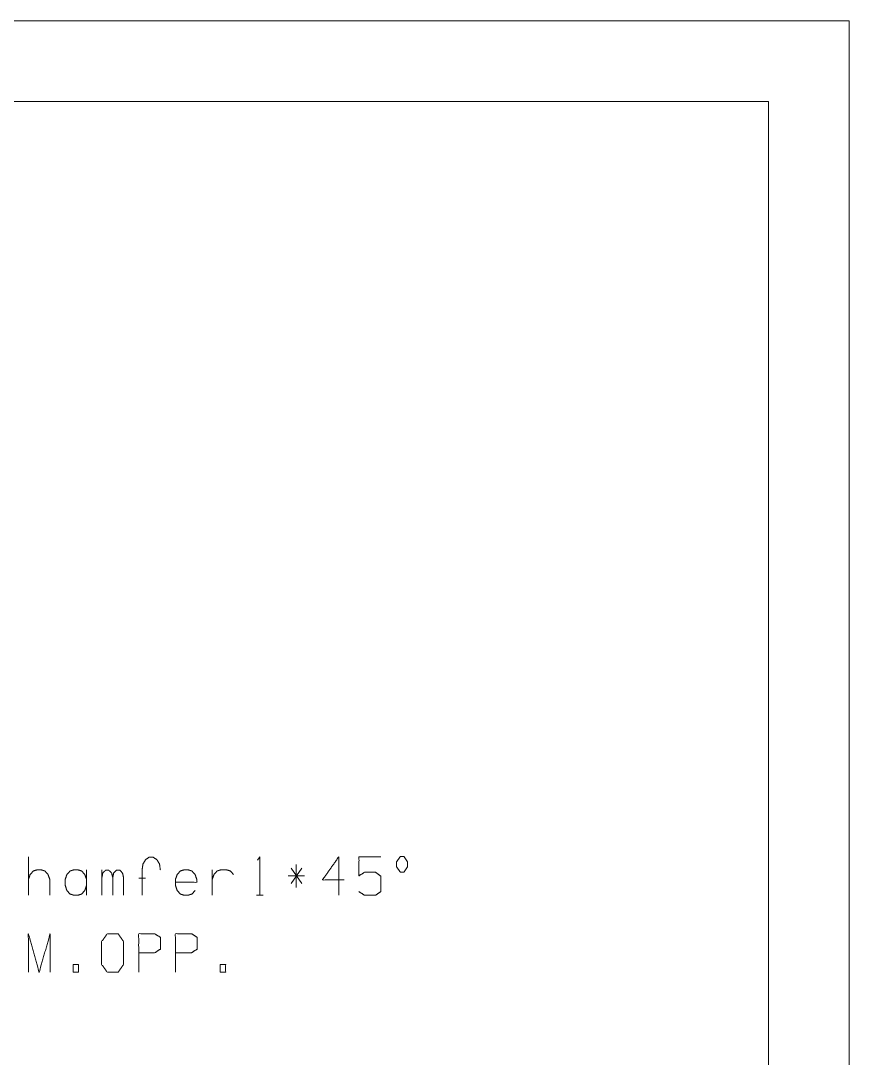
# Model space of a CAD drawing. Header units: millimetres. Extents: x 0 to 210, y 0 to 675.
# Drawn here: x 158.7 to 210, y 232.8 to 297 of the extents above; entities that cross this region are included whole.
import ezdxf

# ---------------------------------------------------------------- set-up
doc = ezdxf.new("R2010")
doc.units = ezdxf.units.MM
doc.layers.add('1', color=7, linetype='Continuous', true_color=0xffffff)

msp = doc.modelspace()

# ---------------------------------------------------------------- linework, layer by layer
at = {"layer": '1', "color": 132, "linetype": 'Continuous', "lineweight": 18}
for p, q in [((210, 297), (0, 297)), ((210, 0), (210, 297)), ((205, 292), (25, 292)), ((205, 5), (205, 292))]:
    msp.add_line(p, q, dxfattribs=at)
at = {"layer": '1', "color": 95, "linetype": 'Continuous', "lineweight": 18}
for p, q in [((159.16838, 242.87009), (159.16838, 245.24509)), ((175.75769, 243.34509), (175.75769, 244.77008)), ((162.77048, 242.87009), (162.77048, 244.44508)), ((163.72134, 242.87009), (163.72134, 244.44508)), ((170.55077, 242.87009), (170.55077, 244.44508)), ((176.27026, 244.0701), (175.2628, 244.0701)), ((175.43953, 244.54507), (176.11118, 243.59508)), ((176.09351, 244.54507), (175.43953, 243.59508)), ((166.42201, 243.92009), (165.99782, 243.92009)), ((173.28679, 242.87009), (173.711, 242.87009))]:
    msp.add_line(p, q, dxfattribs=at)
for points, knots in [([(166.20991, 242.87008), (166.20991, 244.44508), (166.26294, 244.79509), (166.42201, 245.07009), (166.63411, 245.22008), (166.89923, 245.22008), (167.12901, 245.07009), (167.28809, 244.79509), (167.34111, 244.44508)], [0, 0, 0.42364846, 0.51887135, 0.60432583, 0.67420086, 0.74551414, 0.81932166, 0.90477753, 1, 1]), ([(173.35749, 245.04508), (173.49889, 245.24509), (173.49889, 242.87008)], [0, 0, 0.09349313, 1, 1]), ([(178.72348, 243.82008), (177.38019, 243.82008), (178.38767, 245.24509), (178.38767, 242.87008)], [0, 0, 0.24586804, 0.56529489, 1, 1]), ([(179.63898, 243.09508), (179.97482, 242.87008), (180.66414, 242.87008), (180.99996, 243.09508), (180.99996, 244.04508), (180.66414, 244.29509), (179.97482, 244.29509), (179.63898, 244.07009), (179.63898, 245.24509), (180.99996, 245.24509)], [0, 0, 0.06222925, 0.16834454, 0.23057114, 0.37681539, 0.44126457, 0.54737987, 0.60960911, 0.79049007, 1, 1]), ([(182.19827, 244.29509), (182.42804, 244.29509), (182.64014, 244.62009), (182.64014, 244.94508), (182.42804, 245.27008), (182.19827, 245.27008), (181.9685, 244.94508), (181.9685, 244.62009), (182.19827, 244.29509)], [0, 0, 0.08568089, 0.23039654, 0.35157997, 0.49629562, 0.58197651, 0.73039654, 0.85157997, 1, 1]), ([(159.16839, 243.84509), (159.27444, 244.14508), (159.46887, 244.37008), (159.71631, 244.44508), (159.94609, 244.44508), (160.19353, 244.37008), (160.38796, 244.14508), (160.49401, 243.84509), (160.49401, 242.87008)], [0, 0, 0.10774946, 0.20844879, 0.29600746, 0.37381757, 0.46137624, 0.56207557, 0.66982503, 1, 1]), ([(162.77048, 243.84509), (162.66443, 244.14508), (162.47002, 244.37008), (162.22256, 244.44508), (161.99278, 244.44508), (161.74534, 244.37008), (161.55091, 244.14508), (161.44486, 243.84509), (161.44486, 243.49508), (161.55091, 243.1701), (161.74534, 242.9451), (161.99278, 242.87008), (162.22256, 242.87008), (162.47002, 242.9451), (162.66443, 243.1701), (162.77048, 243.49508)], [0, 0, 0.07308958, 0.1413953, 0.20079116, 0.25357201, 0.3129656, 0.38127287, 0.45436246, 0.53476352, 0.61328874, 0.68159601, 0.74099097, 0.79377182, 0.85316906, 0.92147478, 1, 1]), ([(163.72134, 243.97009), (163.77436, 244.24509), (163.95111, 244.42009), (164.14554, 244.42009), (164.32229, 244.24509), (164.39299, 243.97009), (164.39299, 242.87008)], [0, 0, 0.1188788, 0.22445603, 0.30698413, 0.41255825, 0.53308363, 1, 1]), ([(164.39299, 243.97009), (164.44601, 244.24509), (164.62276, 244.42009), (164.83486, 244.42009), (164.99393, 244.24509), (165.06464, 243.97009), (165.06464, 242.87008)], [0, 0, 0.11860484, 0.22393878, 0.31376117, 0.413912, 0.53415963, 1, 1]), ([(169.49387, 243.1701), (169.29944, 242.9451), (169.05199, 242.87008), (168.82221, 242.87008), (168.57476, 242.9451), (168.38033, 243.1701), (168.27429, 243.49508), (168.27429, 243.84509), (168.38033, 244.14508), (168.57476, 244.37008), (168.82221, 244.44508), (169.05199, 244.44508), (169.29944, 244.37008), (169.49387, 244.14508), (169.59992, 243.84509), (169.59992, 243.6701), (168.27429, 243.6701)], [0, 0, 0.05394749, 0.10085625, 0.14254321, 0.18945196, 0.24339945, 0.30541626, 0.36891514, 0.42663896, 0.48058645, 0.52749412, 0.56918108, 0.61608875, 0.67003624, 0.72776069, 0.75950825, 1, 1]), ([(170.55076, 243.84509), (170.65681, 244.14508), (170.85124, 244.37008), (171.09869, 244.44508), (171.43451, 244.44508), (171.68196, 244.37008), (171.87639, 244.14508)], [0, 0, 0.1801866, 0.34858345, 0.49500552, 0.68518108, 0.83160316, 1, 1]), ([(159.16839, 238.10758), (159.16839, 240.48259), (159.84004, 238.10758), (160.51169, 240.48259), (160.51169, 238.10758)], [0, 0, 0.24519197, 0.5, 0.75480803, 1, 1]), ([(164.05716, 238.10758), (164.72881, 238.10758), (165.06464, 238.58259), (165.06464, 240.00758), (164.72881, 240.48259), (164.05716, 240.48259), (163.70367, 240.00758), (163.70367, 238.58259), (164.05716, 238.10758)], [0, 0, 0.10268355, 0.19162038, 0.40947649, 0.49841332, 0.60109687, 0.69162038, 0.90947649, 1, 1]), ([(165.99781, 238.10758), (165.99781, 240.48259), (167.00528, 240.48259), (167.34111, 240.25759), (167.34111, 239.53259), (166.98761, 239.30759), (165.99781, 239.30759)], [0, 0, 0.40114706, 0.57131284, 0.63958887, 0.76204385, 0.83281931, 1, 1]), ([(168.27429, 238.10758), (168.27429, 240.48259), (169.28177, 240.48259), (169.61759, 240.25759), (169.61759, 239.53259), (169.26409, 239.30759), (168.27429, 239.30759)], [0, 0, 0.40114706, 0.57131284, 0.63958887, 0.76204385, 0.83281931, 1, 1]), ([(161.93976, 238.10758), (162.27559, 238.10758), (162.27559, 238.58259), (161.93976, 238.58259), (161.93976, 238.10758)], [0, 0, 0.20708577, 0.5, 0.70708577, 1, 1]), ([(171.04566, 238.10758), (171.38148, 238.10758), (171.38148, 238.58259), (171.04566, 238.58259), (171.04566, 238.10758)], [0, 0, 0.20708577, 0.5, 0.70708577, 1, 1])]:
    msp.add_open_spline(points, degree=1, knots=knots, dxfattribs=at)

doc.saveas('drawing.dxf')
